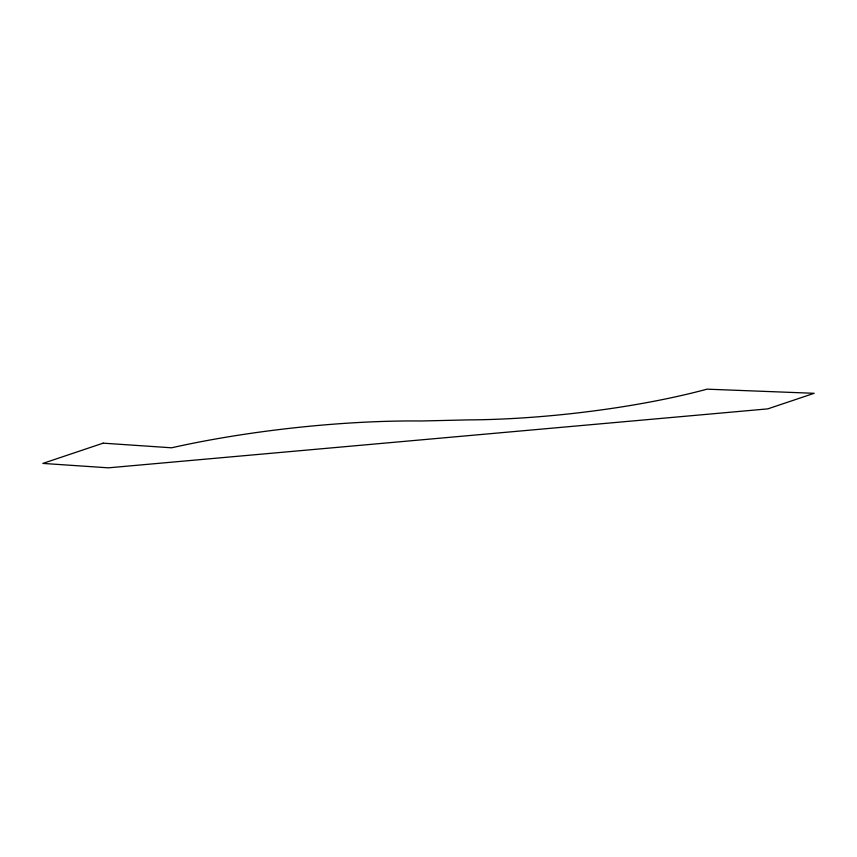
<?xml version="1.0" encoding="UTF-8"?>
<svg xmlns="http://www.w3.org/2000/svg" width="857" height="857" viewBox="0 0 857 857"><rect width="100%" height="100%" fill="white"/><g stroke="black" fill="none" stroke-linecap="round" stroke-linejoin="round"><path stroke-width="1.29" d="M103.129 443.165L42.85 463.412L108.389 467.836L767.786 408.875L814.15 393.299L707.025 389.164A220.827 43.643 -6.4 0 1 467.858 419.898L421.258 420.991A247.587 48.935 -6.4 0 0 171.604 447.793L103.129 443.165"/></g></svg>
